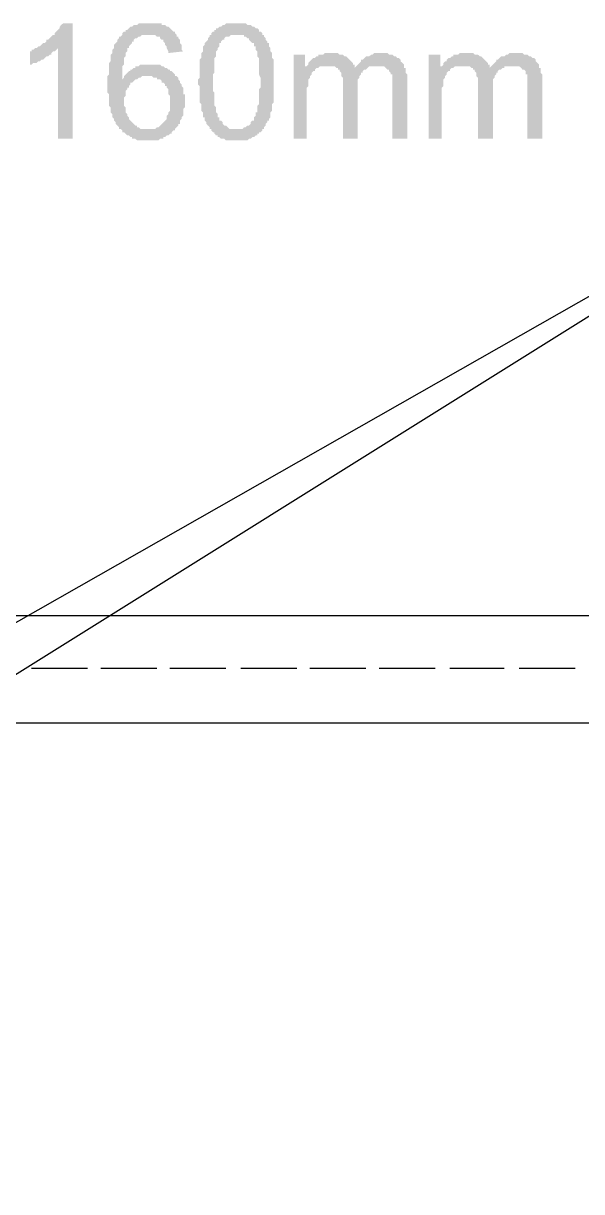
# Model space of a CAD drawing. Header units: millimetres. Extents: x 1427 to 15417, y 3138 to 22257.
# Drawn here: x 8252 to 9454, y 19740 to 22254 of the extents above; entities that cross this region are included whole.
import ezdxf

# ---------------------------------------------------------------- set-up
doc = ezdxf.new("R2010")
doc.units = ezdxf.units.MM
doc.layers.add('PDF_0', color=7, linetype='Continuous')

msp = doc.modelspace()

# ---------------------------------------------------------------- hatches: boundary and pattern name
at = {"layer": 'PDF_0', "transparency": 33554559}
for points in [[(8358.3, 22005.5), (8326.4, 22005.5), (8326.4, 22200.6), (8322.9, 22197.1), (8322.9, 22197.1), (8319.3, 22193.5), (8315.8, 22193.5), (8312.2, 22190), (8312.2, 22186.4), (8308.7, 22186.4), (8305.1, 22182.9), (8301.6, 22182.9), (8298, 22179.3), (8298, 22179.3), (8294.5, 22175.8), (8290.9, 22175.8), (8287.4, 22172.2), (8283.9, 22172.2), (8280.3, 22168.7), (8276.8, 22168.7), (8273.2, 22168.7), (8269.7, 22165.2), (8269.7, 22165.2), (8266.1, 22165.2), (8266.1, 22161.6), (8266.1, 22193.5), (8269.7, 22193.5), (8269.7, 22197.1), (8273.2, 22197.1), (8276.8, 22200.6), (8280.3, 22200.6), (8283.9, 22204.2), (8287.4, 22204.2), (8290.9, 22207.7), (8290.9, 22207.7), (8294.5, 22211.3), (8298, 22211.3), (8301.6, 22214.8), (8301.6, 22218.4), (8305.1, 22218.4), (8308.7, 22221.9), (8308.7, 22221.9), (8312.2, 22225.5), (8315.8, 22229), (8319.3, 22229), (8319.3, 22232.5), (8322.9, 22236.1), (8326.4, 22239.6), (8326.4, 22239.6), (8330, 22243.2), (8330, 22246.7), (8333.5, 22250.3), (8333.5, 22250.3), (8337.1, 22253.8), (8337.1, 22253.8), (8358.3, 22253.8)], [(8833.7, 22005.5), (8833.7, 22186.4), (8858.5, 22186.4), (8858.5, 22161.6), (8862, 22161.6), (8865.6, 22165.2), (8865.6, 22168.7), (8869.1, 22172.2), (8869.1, 22172.2), (8872.7, 22175.8), (8876.2, 22179.3), (8879.8, 22179.3), (8883.3, 22182.9), (8883.3, 22182.9), (8886.9, 22182.9), (8886.9, 22186.4), (8890.4, 22186.4), (8894, 22186.4), (8897.5, 22186.4), (8901.1, 22190), (8904.6, 22190), (8908.2, 22190), (8911.7, 22190), (8915.2, 22190), (8918.8, 22190), (8922.3, 22190), (8925.9, 22190), (8929.4, 22190), (8933, 22186.4), (8936.5, 22186.4), (8940.1, 22186.4), (8943.6, 22182.9), (8943.6, 22182.9), (8947.2, 22182.9), (8947.2, 22182.9), (8950.7, 22179.3), (8954.3, 22175.8), (8954.3, 22175.8), (8957.8, 22172.2), (8961.4, 22168.7), (8961.4, 22165.2), (8964.9, 22165.2), (8964.9, 22161.6), (8964.9, 22158.1), (8968.5, 22161.6), (8972, 22165.2), (8972, 22165.2), (8975.5, 22168.7), (8979.1, 22172.2), (8979.1, 22175.8), (8982.6, 22175.8), (8986.2, 22179.3), (8986.2, 22179.3), (8989.7, 22182.9), (8993.3, 22182.9), (8996.8, 22182.9), (9000.4, 22186.4), (9003.9, 22186.4), (9003.9, 22186.4), (9007.5, 22190), (9011, 22190), (9014.6, 22190), (9018.1, 22190), (9021.7, 22190), (9021.7, 22190), (9025.2, 22190), (9028.8, 22190), (9032.3, 22190), (9035.8, 22190), (9039.4, 22186.4), (9042.9, 22186.4), (9046.5, 22186.4), (9050, 22182.9), (9053.6, 22182.9), (9053.6, 22182.9), (9057.1, 22179.3), (9060.7, 22179.3), (9064.2, 22175.8), (9064.2, 22175.8), (9064.2, 22172.2), (9067.8, 22168.7), (9067.8, 22168.7), (9071.3, 22165.2), (9071.3, 22161.6), (9071.3, 22158.1), (9074.9, 22158.1), (9074.9, 22154.5), (9074.9, 22151), (9074.9, 22147.4), (9078.4, 22143.9), (9078.4, 22140.3), (9078.4, 22136.8), (9078.4, 22129.7), (9078.4, 22129.7), (9078.4, 22005.5), (9046.5, 22005.5), (9046.5, 22119), (9046.5, 22122.6), (9046.5, 22126.1), (9046.5, 22129.7), (9046.5, 22133.2), (9046.5, 22136.8), (9046.5, 22140.3), (9046.5, 22143.9), (9042.9, 22143.9), (9042.9, 22147.4), (9039.4, 22151), (9039.4, 22154.5), (9035.8, 22154.5), (9032.3, 22158.1), (9032.3, 22158.1), (9032.3, 22158.1), (9028.8, 22161.6), (9025.2, 22161.6), (9021.7, 22161.6), (9018.1, 22161.6), (9014.6, 22161.6), (9011, 22161.6), (9007.5, 22161.6), (9003.9, 22161.6), (9000.4, 22161.6), (8996.8, 22161.6), (8993.3, 22158.1), (8993.3, 22158.1), (8989.7, 22154.5), (8986.2, 22154.5), (8982.6, 22151), (8982.6, 22151), (8982.6, 22147.4), (8979.1, 22147.4), (8979.1, 22143.9), (8975.5, 22140.3), (8975.5, 22136.8), (8975.5, 22136.8), (8972, 22133.2), (8972, 22129.7), (8972, 22126.1), (8972, 22122.6), (8972, 22119), (8972, 22111.9), (8972, 22108.4), (8972, 22005.5), (8940.1, 22005.5), (8940.1, 22122.6), (8940.1, 22126.1), (8940.1, 22129.7), (8940.1, 22133.2), (8940.1, 22136.8), (8936.5, 22140.3), (8936.5, 22143.9), (8936.5, 22147.4), (8933, 22151), (8933, 22151), (8933, 22154.5), (8929.4, 22154.5), (8929.4, 22158.1), (8925.9, 22158.1), (8922.3, 22161.6), (8918.8, 22161.6), (8915.2, 22161.6), (8911.7, 22161.6), (8908.2, 22161.6), (8908.2, 22161.6), (8904.6, 22161.6), (8901.1, 22161.6), (8897.5, 22161.6), (8894, 22161.6), (8890.4, 22161.6), (8886.9, 22158.1), (8883.3, 22158.1), (8883.3, 22158.1), (8879.8, 22154.5), (8879.8, 22151), (8876.2, 22151), (8872.7, 22147.4), (8872.7, 22143.9), (8869.1, 22140.3), (8869.1, 22136.8), (8869.1, 22136.8), (8865.6, 22133.2), (8865.6, 22129.7), (8865.6, 22129.7), (8865.6, 22126.1), (8865.6, 22122.6), (8865.6, 22119), (8862, 22115.5), (8862, 22111.9), (8862, 22108.4), (8862, 22104.9), (8862, 22097.8), (8862, 22097.8), (8862, 22005.5)], [(9124.5, 22005.5), (9124.5, 22186.4), (9149.4, 22186.4), (9149.4, 22161.6), (9152.9, 22161.6), (9156.5, 22165.2), (9156.5, 22168.7), (9160, 22172.2), (9163.6, 22172.2), (9163.6, 22175.8), (9167.1, 22179.3), (9170.6, 22179.3), (9174.2, 22182.9), (9174.2, 22182.9), (9177.7, 22182.9), (9177.7, 22186.4), (9181.3, 22186.4), (9184.8, 22186.4), (9188.4, 22186.4), (9191.9, 22190), (9195.5, 22190), (9199, 22190), (9202.6, 22190), (9206.1, 22190), (9209.7, 22190), (9213.2, 22190), (9216.8, 22190), (9220.3, 22190), (9223.9, 22186.4), (9227.4, 22186.4), (9230.9, 22186.4), (9234.5, 22182.9), (9234.5, 22182.9), (9238, 22182.9), (9238, 22182.9), (9241.6, 22179.3), (9245.1, 22175.8), (9245.1, 22175.8), (9248.7, 22172.2), (9252.2, 22168.7), (9252.2, 22165.2), (9255.8, 22165.2), (9255.8, 22161.6), (9255.8, 22158.1), (9259.3, 22161.6), (9262.9, 22165.2), (9262.9, 22165.2), (9266.4, 22168.7), (9270, 22172.2), (9270, 22175.8), (9273.5, 22175.8), (9277.1, 22179.3), (9277.1, 22179.3), (9280.6, 22182.9), (9284.2, 22182.9), (9287.7, 22182.9), (9291.2, 22186.4), (9294.8, 22186.4), (9294.8, 22186.4), (9298.3, 22190), (9301.9, 22190), (9305.4, 22190), (9309, 22190), (9312.5, 22190), (9312.5, 22190), (9316.1, 22190), (9319.6, 22190), (9323.2, 22190), (9326.7, 22190), (9330.3, 22186.4), (9333.8, 22186.4), (9337.4, 22186.4), (9340.9, 22182.9), (9344.5, 22182.9), (9344.5, 22182.9), (9348, 22179.3), (9351.5, 22179.3), (9355.1, 22175.8), (9355.1, 22175.8), (9355.1, 22172.2), (9358.6, 22168.7), (9358.6, 22168.7), (9362.2, 22165.2), (9362.2, 22161.6), (9362.2, 22158.1), (9365.7, 22158.1), (9365.7, 22154.5), (9365.7, 22151), (9365.7, 22147.4), (9369.3, 22143.9), (9369.3, 22140.3), (9369.3, 22136.8), (9369.3, 22129.7), (9369.3, 22129.7), (9369.3, 22005.5), (9337.4, 22005.5), (9337.4, 22119), (9337.4, 22122.6), (9337.4, 22126.1), (9337.4, 22129.7), (9337.4, 22133.2), (9337.4, 22136.8), (9337.4, 22140.3), (9337.4, 22143.9), (9333.8, 22143.9), (9333.8, 22147.4), (9333.8, 22151), (9330.3, 22154.5), (9326.7, 22154.5), (9323.2, 22158.1), (9323.2, 22158.1), (9323.2, 22158.1), (9319.6, 22161.6), (9316.1, 22161.6), (9312.5, 22161.6), (9309, 22161.6), (9305.4, 22161.6), (9301.9, 22161.6), (9298.3, 22161.6), (9294.8, 22161.6), (9291.2, 22161.6), (9287.7, 22161.6), (9287.7, 22158.1), (9284.2, 22158.1), (9280.6, 22154.5), (9277.1, 22154.5), (9273.5, 22151), (9273.5, 22151), (9273.5, 22147.4), (9270, 22147.4), (9270, 22143.9), (9266.4, 22140.3), (9266.4, 22136.8), (9266.4, 22136.8), (9262.9, 22133.2), (9262.9, 22129.7), (9262.9, 22126.1), (9262.9, 22122.6), (9262.9, 22119), (9262.9, 22111.9), (9262.9, 22108.4), (9262.9, 22005.5), (9230.9, 22005.5), (9230.9, 22122.6), (9230.9, 22126.1), (9230.9, 22129.7), (9230.9, 22133.2), (9230.9, 22136.8), (9227.4, 22140.3), (9227.4, 22143.9), (9227.4, 22147.4), (9223.9, 22151), (9223.9, 22151), (9223.9, 22154.5), (9220.3, 22154.5), (9220.3, 22158.1), (9216.8, 22158.1), (9213.2, 22161.6), (9209.7, 22161.6), (9206.1, 22161.6), (9202.6, 22161.6), (9199, 22161.6), (9199, 22161.6), (9195.5, 22161.6), (9191.9, 22161.6), (9188.4, 22161.6), (9184.8, 22161.6), (9181.3, 22161.6), (9177.7, 22158.1), (9174.2, 22158.1), (9174.2, 22158.1), (9170.6, 22154.5), (9170.6, 22151), (9167.1, 22151), (9163.6, 22147.4), (9163.6, 22143.9), (9160, 22140.3), (9160, 22136.8), (9160, 22136.8), (9156.5, 22133.2), (9156.5, 22129.7), (9156.5, 22129.7), (9156.5, 22126.1), (9156.5, 22122.6), (9156.5, 22119), (9152.9, 22115.5), (9152.9, 22111.9), (9152.9, 22108.4), (9152.9, 22104.9), (9152.9, 22097.8), (9152.9, 22097.8), (9152.9, 22005.5)]]:
    msp.add_hatch(color=256, dxfattribs=at).paths.add_polyline_path(points)
h = msp.add_hatch(color=256, dxfattribs=at)
h.paths.add_polyline_path([(8596, 22193.5), (8564.1, 22190), (8564.1, 22193.5), (8560.5, 22200.6), (8560.5, 22204.2), (8560.5, 22204.2), (8557, 22207.7), (8557, 22211.3), (8553.4, 22214.8), (8553.4, 22214.8), (8553.4, 22218.4), (8549.9, 22218.4), (8546.3, 22221.9), (8546.3, 22225.5), (8542.8, 22225.5), (8539.3, 22225.5), (8535.7, 22229), (8532.2, 22229), (8528.6, 22229), (8525.1, 22229), (8521.5, 22229), (8521.5, 22229), (8518, 22229), (8514.4, 22229), (8510.9, 22229), (8507.3, 22229), (8503.8, 22225.5), (8500.2, 22225.5), (8500.2, 22225.5), (8496.7, 22221.9), (8496.7, 22221.9), (8493.1, 22221.9), (8489.6, 22218.4), (8489.6, 22214.8), (8486, 22214.8), (8486, 22211.3), (8482.5, 22207.7), (8479, 22204.2), (8479, 22200.6), (8475.4, 22200.6), (8475.4, 22197.1), (8475.4, 22193.5), (8471.9, 22190), (8471.9, 22190), (8471.9, 22186.4), (8471.9, 22182.9), (8468.3, 22179.3), (8468.3, 22179.3), (8468.3, 22175.8), (8468.3, 22172.3), (8468.3, 22168.7), (8468.3, 22165.2), (8464.8, 22161.6), (8464.8, 22158.1), (8464.8, 22154.5), (8464.8, 22151), (8464.8, 22147.4), (8464.8, 22140.3), (8464.8, 22136.8), (8464.8, 22133.2), (8468.3, 22136.8), (8468.3, 22140.3), (8471.9, 22143.9), (8471.9, 22143.9), (8475.4, 22147.4), (8479, 22151), (8482.5, 22151), (8482.5, 22154.5), (8486, 22154.5), (8489.6, 22158.1), (8493.1, 22158.1), (8493.1, 22161.6), (8496.7, 22161.6), (8500.2, 22161.6), (8503.8, 22165.2), (8507.3, 22165.2), (8510.9, 22165.2), (8514.4, 22165.2), (8518, 22165.2), (8521.5, 22165.2), (8525.1, 22165.2), (8525.1, 22165.2), (8528.6, 22165.2), (8532.2, 22165.2), (8535.7, 22165.2), (8539.3, 22165.2), (8542.8, 22165.2), (8546.3, 22165.2), (8549.9, 22161.6), (8553.4, 22161.6), (8553.4, 22161.6), (8557, 22158.1), (8560.5, 22158.1), (8564.1, 22154.5), (8567.6, 22154.5), (8567.6, 22151), (8571.2, 22151), (8574.7, 22147.4), (8578.3, 22143.9), (8578.3, 22143.9), (8578.3, 22140.3), (8581.8, 22140.3), (8585.4, 22136.8), (8585.4, 22133.2), (8588.9, 22129.7), (8588.9, 22129.7), (8588.9, 22126.1), (8592.5, 22122.6), (8592.5, 22119), (8596, 22115.5), (8596, 22112), (8596, 22108.4), (8596, 22104.9), (8596, 22101.3), (8599.6, 22101.3), (8599.6, 22094.2), (8599.6, 22090.7), (8599.6, 22087.1), (8599.6, 22087.1), (8599.6, 22083.6), (8599.6, 22080), (8599.6, 22076.5), (8599.6, 22072.9), (8596, 22069.4), (8596, 22065.8), (8596, 22062.3), (8596, 22058.7), (8596, 22055.2), (8592.5, 22051.7), (8592.5, 22048.1), (8588.9, 22044.6), (8588.9, 22041), (8588.9, 22041), (8588.9, 22037.5), (8585.4, 22037.5), (8585.4, 22033.9), (8581.8, 22030.4), (8578.3, 22026.8), (8578.3, 22023.3), (8574.7, 22023.3), (8571.2, 22019.7), (8571.2, 22016.2), (8567.6, 22016.2), (8564.1, 22012.6), (8560.5, 22012.6), (8560.5, 22012.6), (8557, 22009.1), (8553.4, 22009.1), (8553.4, 22005.5), (8549.9, 22005.5), (8546.3, 22005.5), (8542.8, 22002), (8539.3, 22002), (8535.7, 22002), (8532.2, 22002), (8528.6, 22002), (8525.1, 22002), (8521.5, 22002), (8521.5, 22002), (8518, 22002), (8514.4, 22002), (8510.9, 22002), (8507.3, 22002), (8503.8, 22002), (8500.2, 22002), (8496.7, 22002), (8493.1, 22005.5), (8489.6, 22005.5), (8486, 22005.5), (8486, 22009.1), (8482.5, 22009.1), (8479, 22012.6), (8475.4, 22012.6), (8471.9, 22016.2), (8471.9, 22016.2), (8468.3, 22019.7), (8464.8, 22019.7), (8464.8, 22023.3), (8461.2, 22026.8), (8457.7, 22026.8), (8457.7, 22026.8), (8457.7, 22030.4), (8454.1, 22033.9), (8454.1, 22033.9), (8450.6, 22037.5), (8450.6, 22041), (8450.6, 22041), (8447, 22044.6), (8447, 22048.1), (8447, 22048.1), (8443.5, 22051.7), (8443.5, 22055.2), (8443.5, 22058.7), (8439.9, 22062.3), (8439.9, 22065.8), (8439.9, 22069.4), (8439.9, 22072.9), (8436.4, 22076.5), (8436.4, 22080), (8436.4, 22083.6), (8436.4, 22087.1), (8436.4, 22090.7), (8436.4, 22094.2), (8436.4, 22097.8), (8436.4, 22101.3), (8432.8, 22104.9), (8432.8, 22108.4), (8432.8, 22115.5), (8432.8, 22119), (8432.8, 22122.6), (8432.8, 22126.1), (8432.8, 22129.7), (8432.8, 22133.2), (8432.8, 22140.3), (8436.4, 22143.9), (8436.4, 22147.4), (8436.4, 22151), (8436.4, 22154.5), (8436.4, 22158.1), (8436.4, 22161.6), (8436.4, 22165.2), (8436.4, 22168.7), (8439.9, 22172.3), (8439.9, 22175.8), (8439.9, 22179.3), (8439.9, 22182.9), (8439.9, 22186.4), (8443.5, 22190), (8443.5, 22193.5), (8443.5, 22197.1), (8447, 22200.6), (8447, 22200.6), (8447, 22204.2), (8447, 22207.7), (8450.6, 22211.3), (8450.6, 22211.3), (8454.1, 22214.8), (8454.1, 22218.4), (8454.1, 22218.4), (8457.7, 22221.9), (8457.7, 22225.5), (8461.2, 22225.5), (8461.2, 22225.5), (8464.8, 22229), (8464.8, 22232.6), (8468.3, 22236.1), (8471.9, 22236.1), (8471.9, 22239.6), (8475.4, 22239.6), (8479, 22243.2), (8479, 22243.2), (8482.5, 22246.7), (8486, 22246.7), (8489.6, 22250.3), (8493.1, 22250.3), (8496.7, 22250.3), (8500.2, 22253.8), (8500.2, 22253.8), (8503.8, 22253.8), (8507.3, 22253.8), (8510.9, 22253.8), (8514.4, 22253.8), (8518, 22253.8), (8521.5, 22253.8), (8525.1, 22253.8), (8528.6, 22253.8), (8532.2, 22253.8), (8535.7, 22253.8), (8539.3, 22253.8), (8542.8, 22253.8), (8546.3, 22253.8), (8549.9, 22253.8), (8549.9, 22250.3), (8553.4, 22250.3), (8557, 22250.3), (8560.5, 22246.7), (8564.1, 22246.7), (8567.6, 22243.2), (8567.6, 22243.2), (8571.2, 22239.6), (8571.2, 22239.6), (8574.7, 22236.1), (8578.3, 22236.1), (8578.3, 22232.6), (8581.8, 22229), (8581.8, 22225.5), (8585.4, 22225.5), (8585.4, 22221.9), (8588.9, 22218.4), (8588.9, 22214.8), (8588.9, 22211.3), (8592.5, 22207.7), (8592.5, 22204.2), (8592.5, 22200.6), (8592.5, 22197.1), (8596, 22193.5), (8596, 22193.5)], flags=0)
h.paths.add_polyline_path([(8468.3, 22087.1), (8468.3, 22083.6), (8468.3, 22080), (8468.3, 22076.5), (8471.9, 22072.9), (8471.9, 22069.4), (8471.9, 22065.8), (8471.9, 22062.3), (8475.4, 22058.7), (8475.4, 22055.2), (8475.4, 22055.2), (8479, 22051.7), (8479, 22048.1), (8482.5, 22044.6), (8482.5, 22044.6), (8486, 22041), (8489.6, 22037.5), (8489.6, 22037.5), (8493.1, 22033.9), (8496.7, 22033.9), (8496.7, 22030.4), (8500.2, 22030.4), (8503.8, 22026.8), (8507.3, 22026.8), (8510.9, 22026.8), (8514.4, 22026.8), (8518, 22026.8), (8521.5, 22026.8), (8525.1, 22026.8), (8528.6, 22026.8), (8528.6, 22026.8), (8532.2, 22026.8), (8535.7, 22026.8), (8539.3, 22030.4), (8542.8, 22030.4), (8546.3, 22033.9), (8546.3, 22033.9), (8549.9, 22037.5), (8553.4, 22041), (8553.4, 22041), (8557, 22044.6), (8557, 22044.6), (8560.5, 22048.1), (8560.5, 22051.7), (8560.5, 22055.2), (8564.1, 22058.7), (8564.1, 22062.3), (8564.1, 22062.3), (8567.6, 22065.8), (8567.6, 22069.4), (8567.6, 22072.9), (8567.6, 22076.5), (8567.6, 22083.6), (8567.6, 22083.6), (8567.6, 22087.1), (8567.6, 22090.7), (8567.6, 22094.2), (8567.6, 22097.8), (8564.1, 22101.3), (8564.1, 22104.9), (8564.1, 22108.4), (8564.1, 22112), (8560.5, 22115.5), (8560.5, 22119), (8557, 22119), (8557, 22122.6), (8553.4, 22126.1), (8549.9, 22126.1), (8549.9, 22129.7), (8546.3, 22133.2), (8542.8, 22133.2), (8539.3, 22133.2), (8539.3, 22136.8), (8535.7, 22136.8), (8532.2, 22136.8), (8528.6, 22140.3), (8525.1, 22140.3), (8521.5, 22140.3), (8518, 22140.3), (8514.4, 22140.3), (8510.9, 22140.3), (8507.3, 22140.3), (8503.8, 22136.8), (8503.8, 22136.8), (8500.2, 22136.8), (8496.7, 22133.2), (8493.1, 22133.2), (8489.6, 22129.7), (8489.6, 22129.7), (8486, 22126.1), (8482.5, 22126.1), (8482.5, 22122.6), (8479, 22119), (8479, 22115.5), (8475.4, 22115.5), (8475.4, 22112), (8471.9, 22108.4), (8471.9, 22104.9), (8471.9, 22101.3), (8471.9, 22097.8), (8468.3, 22094.2), (8468.3, 22090.7), (8468.3, 22087.1), (8468.3, 22087.1)], flags=0)
h = msp.add_hatch(color=256, dxfattribs=at)
h.paths.add_polyline_path([(8627.9, 22126.1), (8627.9, 22133.2), (8631.5, 22136.8), (8631.5, 22140.3), (8631.5, 22143.9), (8631.5, 22147.4), (8631.5, 22151), (8631.5, 22154.5), (8631.5, 22158.1), (8631.5, 22161.6), (8631.5, 22165.2), (8631.5, 22168.7), (8631.5, 22172.3), (8631.5, 22175.8), (8635, 22179.3), (8635, 22182.9), (8635, 22186.4), (8635, 22190), (8635, 22190), (8638.6, 22193.5), (8638.6, 22197.1), (8638.6, 22200.6), (8638.6, 22204.2), (8642.1, 22207.7), (8642.1, 22211.3), (8645.7, 22214.8), (8645.7, 22214.8), (8649.2, 22218.4), (8649.2, 22221.9), (8652.8, 22225.5), (8652.8, 22229), (8656.3, 22229), (8656.3, 22232.6), (8659.9, 22236.1), (8663.4, 22236.1), (8663.4, 22239.6), (8666.9, 22239.6), (8666.9, 22243.2), (8670.5, 22243.2), (8674, 22246.7), (8677.6, 22246.7), (8681.1, 22250.3), (8681.1, 22250.3), (8684.7, 22250.3), (8688.2, 22253.8), (8691.8, 22253.8), (8695.3, 22253.8), (8698.9, 22253.8), (8702.4, 22253.8), (8706, 22253.8), (8709.5, 22253.8), (8709.5, 22253.8), (8716.6, 22253.8), (8720.2, 22253.8), (8723.7, 22253.8), (8727.2, 22253.8), (8730.8, 22253.8), (8730.8, 22253.8), (8734.3, 22250.3), (8737.9, 22250.3), (8741.4, 22250.3), (8745, 22246.7), (8745, 22246.7), (8748.5, 22246.7), (8752.1, 22243.2), (8755.6, 22243.2), (8759.2, 22239.6), (8759.2, 22236.1), (8762.7, 22236.1), (8766.3, 22232.6), (8766.3, 22229), (8769.8, 22229), (8769.8, 22225.5), (8769.8, 22225.5), (8773.4, 22221.9), (8773.4, 22218.4), (8776.9, 22214.8), (8776.9, 22211.3), (8780.5, 22211.3), (8780.5, 22207.7), (8780.5, 22204.2), (8784, 22200.6), (8784, 22197.1), (8784, 22193.5), (8787.5, 22190), (8787.5, 22186.4), (8787.5, 22182.9), (8787.5, 22182.9), (8787.5, 22179.3), (8791.1, 22175.8), (8791.1, 22172.3), (8791.1, 22168.7), (8791.1, 22165.2), (8791.1, 22161.6), (8791.1, 22158.1), (8791.1, 22154.5), (8791.1, 22151), (8791.1, 22147.4), (8791.1, 22143.9), (8791.1, 22140.3), (8791.1, 22136.8), (8791.1, 22133.2), (8791.1, 22129.7), (8791.1, 22126.1), (8791.1, 22122.6), (8791.1, 22119), (8791.1, 22115.5), (8791.1, 22112), (8791.1, 22108.4), (8791.1, 22104.9), (8791.1, 22101.3), (8791.1, 22097.8), (8791.1, 22094.2), (8791.1, 22090.7), (8791.1, 22087.1), (8791.1, 22083.6), (8787.5, 22080), (8787.5, 22076.5), (8787.5, 22072.9), (8787.5, 22069.4), (8787.5, 22065.8), (8787.5, 22065.8), (8784, 22062.3), (8784, 22058.7), (8784, 22055.2), (8784, 22051.7), (8780.5, 22048.1), (8780.5, 22044.6), (8776.9, 22044.6), (8776.9, 22041), (8773.4, 22037.5), (8773.4, 22033.9), (8769.8, 22030.4), (8769.8, 22026.8), (8766.3, 22026.8), (8766.3, 22023.3), (8762.7, 22019.7), (8759.2, 22019.7), (8759.2, 22016.2), (8755.6, 22016.2), (8755.6, 22012.6), (8752.1, 22012.6), (8748.5, 22009.1), (8745, 22009.1), (8741.4, 22005.5), (8741.4, 22005.5), (8737.9, 22005.5), (8734.3, 22002), (8730.8, 22002), (8727.2, 22002), (8723.7, 22002), (8720.2, 22002), (8716.6, 22002), (8713.1, 22002), (8709.5, 22002), (8706, 22002), (8702.4, 22002), (8698.9, 22002), (8695.3, 22002), (8691.8, 22002), (8691.8, 22002), (8688.2, 22002), (8684.7, 22005.5), (8681.1, 22005.5), (8677.6, 22005.5), (8674, 22009.1), (8670.5, 22009.1), (8670.5, 22012.6), (8666.9, 22012.6), (8663.4, 22016.2), (8663.4, 22019.7), (8659.9, 22019.7), (8656.3, 22023.3), (8656.3, 22026.8), (8652.8, 22026.8), (8652.8, 22026.8), (8652.8, 22030.4), (8649.2, 22033.9), (8649.2, 22033.9), (8645.7, 22037.5), (8645.7, 22041), (8645.7, 22041), (8642.1, 22044.6), (8642.1, 22048.1), (8642.1, 22051.7), (8638.6, 22051.7), (8638.6, 22055.2), (8638.6, 22058.7), (8638.6, 22062.3), (8635, 22065.8), (8635, 22069.4), (8635, 22072.9), (8635, 22076.5), (8635, 22080), (8631.5, 22083.6), (8631.5, 22087.1), (8631.5, 22090.7), (8631.5, 22094.2), (8631.5, 22097.8), (8631.5, 22101.3), (8631.5, 22104.9), (8631.5, 22108.4), (8631.5, 22115.5), (8631.5, 22119), (8627.9, 22122.6), (8627.9, 22126.1), (8627.9, 22126.1)], flags=0)
h.paths.add_polyline_path([(8659.9, 22126.1), (8659.9, 22122.6), (8659.9, 22119), (8659.9, 22112), (8659.9, 22108.4), (8663.4, 22104.9), (8663.4, 22101.3), (8663.4, 22094.2), (8663.4, 22090.7), (8663.4, 22087.1), (8663.4, 22083.6), (8663.4, 22080), (8663.4, 22076.5), (8666.9, 22072.9), (8666.9, 22069.4), (8666.9, 22069.4), (8666.9, 22065.8), (8666.9, 22062.3), (8670.5, 22058.7), (8670.5, 22058.7), (8670.5, 22055.2), (8670.5, 22051.7), (8674, 22051.7), (8674, 22048.1), (8674, 22048.1), (8674, 22044.6), (8677.6, 22044.6), (8681.1, 22041), (8681.1, 22037.5), (8684.7, 22033.9), (8688.2, 22033.9), (8691.8, 22030.4), (8691.8, 22030.4), (8695.3, 22026.8), (8698.9, 22026.8), (8702.4, 22026.8), (8706, 22026.8), (8709.5, 22026.8), (8709.5, 22026.8), (8713.1, 22026.8), (8716.6, 22026.8), (8720.2, 22026.8), (8723.7, 22026.8), (8727.2, 22030.4), (8730.8, 22030.4), (8730.8, 22030.4), (8734.3, 22033.9), (8737.9, 22033.9), (8741.4, 22037.5), (8741.4, 22041), (8745, 22044.6), (8748.5, 22044.6), (8748.5, 22048.1), (8748.5, 22048.1), (8748.5, 22051.7), (8752.1, 22055.2), (8752.1, 22055.2), (8752.1, 22058.7), (8752.1, 22062.3), (8755.6, 22062.3), (8755.6, 22065.8), (8755.6, 22069.4), (8755.6, 22072.9), (8755.6, 22076.5), (8759.2, 22080), (8759.2, 22083.6), (8759.2, 22087.1), (8759.2, 22090.7), (8759.2, 22094.2), (8759.2, 22097.8), (8759.2, 22101.3), (8759.2, 22108.4), (8759.2, 22112), (8762.7, 22115.5), (8762.7, 22119), (8762.7, 22126.1), (8762.7, 22126.1), (8762.7, 22133.2), (8762.7, 22136.8), (8759.2, 22143.9), (8759.2, 22147.4), (8759.2, 22151), (8759.2, 22154.5), (8759.2, 22158.1), (8759.2, 22165.2), (8759.2, 22168.7), (8759.2, 22172.3), (8759.2, 22175.8), (8759.2, 22179.3), (8755.6, 22182.9), (8755.6, 22186.4), (8755.6, 22186.4), (8755.6, 22190), (8755.6, 22193.5), (8752.1, 22197.1), (8752.1, 22197.1), (8752.1, 22200.6), (8752.1, 22204.2), (8748.5, 22204.2), (8748.5, 22207.7), (8748.5, 22207.7), (8748.5, 22211.3), (8745, 22211.3), (8741.4, 22214.8), (8737.9, 22218.4), (8737.9, 22221.9), (8734.3, 22221.9), (8730.8, 22225.5), (8727.2, 22225.5), (8727.2, 22229), (8723.7, 22229), (8720.2, 22229), (8716.6, 22229), (8713.1, 22229), (8709.5, 22229), (8706, 22229), (8702.4, 22229), (8702.4, 22229), (8698.9, 22229), (8695.3, 22225.5), (8691.8, 22225.5), (8688.2, 22225.5), (8684.7, 22221.9), (8684.7, 22218.4), (8681.1, 22218.4), (8677.6, 22214.8), (8677.6, 22211.3), (8674, 22211.3), (8674, 22207.7), (8674, 22207.7), (8674, 22204.2), (8670.5, 22200.6), (8670.5, 22200.6), (8670.5, 22197.1), (8666.9, 22193.5), (8666.9, 22190), (8666.9, 22186.4), (8666.9, 22186.4), (8666.9, 22182.9), (8663.4, 22179.3), (8663.4, 22175.8), (8663.4, 22172.3), (8663.4, 22168.7), (8663.4, 22165.2), (8663.4, 22161.6), (8663.4, 22154.5), (8663.4, 22151), (8663.4, 22147.4), (8659.9, 22143.9), (8659.9, 22140.3), (8659.9, 22133.2), (8659.9, 22129.7), (8659.9, 22126.1)], flags=0)

# ---------------------------------------------------------------- linework, layer by layer
at = {"layer": 'PDF_0', "lineweight": 25}
for points in [[(6988.9, 20256), (10227.3, 22096.9), (10234.4, 22096.9)], [(7336.5, 20291.5), (10227.3, 22096.9), (10078.3, 22096.9)], [(8269.3, 20866.1), (8389.9, 20866.1)], [(8418.3, 20866.1), (8538.9, 20866.1)], [(8567.3, 20866.1), (8687.9, 20866.1)], [(8719.8, 20866.1), (8840.4, 20866.1)], [(8868.8, 20866.1), (8989.4, 20866.1)], [(9017.8, 20866.1), (9138.4, 20866.1)], [(9170.3, 20866.1), (9287.3, 20866.1)], [(9319.3, 20866.1), (9439.9, 20866.1)]]:
    msp.add_lwpolyline(points, dxfattribs=at)
for points in [[(11167.3, 20979.6), (11167.3, 4698.7), (2938.1, 4698.7), (2938.1, 20979.6)], [(10940.3, 20749), (10940.3, 16914.7), (3168.7, 16914.7), (3168.7, 20749)]]:
    msp.add_lwpolyline(points, close=True, dxfattribs=at)

doc.saveas('drawing.dxf')
